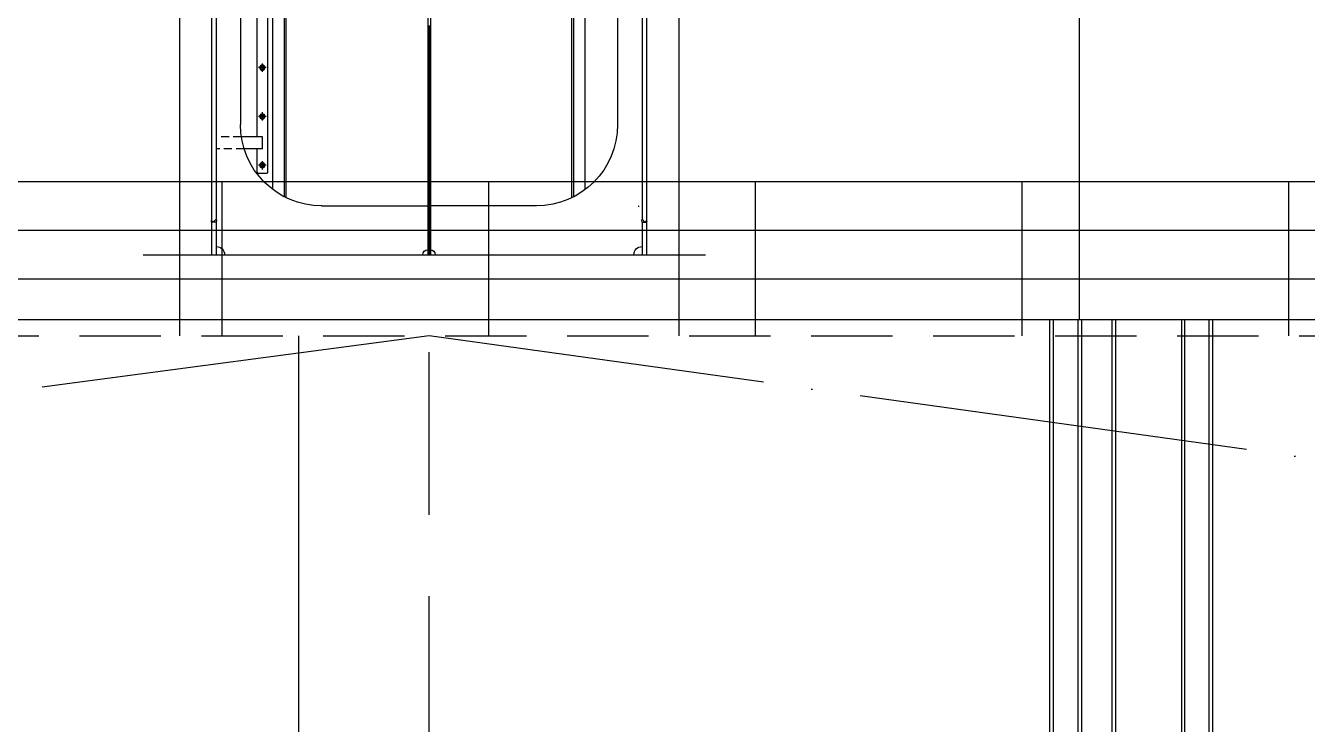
# Model space of a CAD drawing. Header units: millimetres. Extents: x -1838618 to -1600818, y -1770412 to -1553248.
# Drawn here: x -1774585 to -1766704, y -1650634 to -1646338 of the extents above; entities that cross this region are included whole.
import ezdxf

# ---------------------------------------------------------------- set-up
doc = ezdxf.new("R2010")
doc.units = ezdxf.units.MM
doc.header["$LTSCALE"] = 100
for name, pattern in [('ACAD_ISO02W100', [15, 12, -3]), ('ACAD_ISO04W100', [30, 24, -3, 0, -3]), ('CENTER2', [28.575, 19.05, -3.175, 3.175, -3.175]), ('DASHED', [0.75, 0.5, -0.25]), ('F', [0.75, 0.5, -0.25]), ('G', [2, 1.25, -0.25, 0.25, -0.25])]:
    doc.linetypes.add(name, pattern=pattern)
for name, color, linetype in [('01', 3, 'Continuous'), ('02', 7, 'Continuous'), ('04', 2, 'F'), ('05', 1, 'G'), ('bt', 7, 'Continuous'), ('CENTER', 6, 'CENTER2'), ('TEXT', 2, 'Continuous')]:
    doc.layers.add(name, color=color, linetype=linetype)

# ---------------------------------------------------------------- blocks, each defined once
blk = doc.blocks.new('A$C03EE5260')
at = {"color": 9}
for p, q in [((-8983.1, -3538.6, 590), (-8983.1, 0, 590)), ((-8963.1, 0, 590), (-8963.1, -3535.2, 590)), ((-8808.8, -3038.3, 590), (-8808.8, 0, 590)), ((-8788.8, 0, 590), (-8788.8, -3034.8, 590)), ((-8598.6, -3494.3, 590), (-8598.6, 0, 590)), ((-8578.6, 0, 590), (-8578.6, -3496.2, 590)), ((-8173.6, 0, 590), (-8173.6, -3496.2, 590)), ((-8153.6, -3494.3, 590), (-8153.6, 0, 590)), ((-8002.6, -3016.5, 590), (-8002.6, 0, 590)), ((-7982.6, 0, 590), (-7982.6, -3013, 590))]:
    blk.add_line(p, q, dxfattribs=at)
blk = doc.blocks.new('A$C271625B8')
at = {"layer": '02'}
h = blk.add_hatch(color=31, dxfattribs=at)
h.paths.add_polyline_path([(1309.7, 716.8, 0.218437), (1309.7, 699.4), (1327.1, 699.4)])
h.paths.add_polyline_path([(1337.7, 708.7), (1328.3, 699.4), (1337.7, 699.4, 0.1819)])
h.paths.add_polyline_path([(-1337.7, 708.7, 0.1819), (-1337.7, 699.4), (-1328.3, 699.4)])
h.paths.add_polyline_path([(-1309.7, 716.8), (-1327.1, 699.4), (-1309.7, 699.4, 0.218437)])
at = {"layer": '01', "color": 31}
for p, q in [((-1159.7, 3149.4), (-1159.7, 1299.4)), ((-960, 899.6), (-960, 3119.4)), ((-889.3, 855.2), (-889.3, 3149.4)), ((-878, 849.5), (-878, 3149.4)), ((-8, 3149.4), (-8, 499.4)), ((8, 3149.4), (8, 499.4)), ((878, 849.5), (878, 3149.4)), ((889.3, 855.2), (889.3, 3149.4)), ((960, 899.6), (960, 3119.4)), ((1159.7, 3149.4), (1159.7, 1299.4)), ((992.2, 1004.4), (992.2, 2981.9)), ((1057.2, 1224.4), (1057.2, 2649.4)), ((1024.7, 1149.4), (1024.7, 1224.4)), ((1024.7, 1224.4), (1154, 1224.4)), ((1024.7, 1149.4), (1136.6, 1149.4)), ((1057.2, 1004.4), (1057.2, 1149.4)), ((992.2, 1004.4), (997.2, 999.4)), ((997.2, 999.4), (1052.2, 999.4)), ((1057.2, 1004.4), (1052.2, 999.4)), ((-661.7, 799.4), (-8, 799.4)), ((661.7, 799.4), (8, 799.4)), ((-1309.7, 716.8), (-1327.1, 699.4)), ((1309.7, 716.8), (1327.1, 699.4)), ((-1337.7, 708.7), (-1328.3, 699.4)), ((-1309.7, 699.4), (-1337.7, 699.4)), ((1309.7, 699.4), (1337.7, 699.4)), ((1337.7, 708.7), (1328.3, 699.4))]:
    blk.add_line(p, q, dxfattribs=at)
for points in [[(1009.1, 1649.4), (1024.7, 1664.9), (1040.2, 1649.4), (1024.7, 1633.8)], [(1009.1, 1349.4), (1024.7, 1364.9), (1040.2, 1349.4), (1024.7, 1333.8)], [(1009.1, 1049.4), (1024.7, 1064.9), (1040.2, 1049.4), (1024.7, 1033.8)]]:
    blk.add_lwpolyline(points, close=True, dxfattribs=at)
for centre in [(1024.7, 1649.4), (1024.7, 1349.4), (1024.7, 1049.4)]:
    blk.add_circle(centre, 16, dxfattribs=at)
for centre, radius, start, end in [((-659.7, 1299.4), 500, 180, 270), ((659.7, 1299.4), 500, 270, 0), ((-1328.7, 708.1), 20.9, 335.35603, 24.64397), ((1328.7, 708.1), 20.9, 155.35603, 204.64397), ((-1325.3, 704), 13.3, 159.38118, 200.61882), ((1325.3, 704), 13.3, 339.38118, 20.61882), ((1325.3, 704), 13.3, 339.38118, 20.61882), ((-1309.7, 499.4), 50, 0, 90), ((-8, 499.4), 30, 90, 180), ((8, 499.4), 30, 0, 90), ((1307.5, 499.4), 50, 90, 180)]:
    blk.add_arc(centre, radius, start, end, dxfattribs=at)
at = {"layer": '04', "color": 31}
for p, q in [((1154, 1224.4), (1309.7, 1224.4)), ((1136.6, 1149.4), (1309.7, 1149.4)), ((-1287.5, 799.4), (-1287.5, 793.4))]:
    blk.add_line(p, q, dxfattribs=at)
at = {"layer": '05', "color": 31}
for p, q in [((1024.7, 1623.8), (1024.7, 1675)), ((1000.5, 1649.4), (1048.8, 1649.4)), ((1000.5, 1349.4), (1048.8, 1349.4)), ((1024.7, 1323.8), (1024.7, 1375)), ((1000.5, 1049.4), (1048.8, 1049.4)), ((1000.5, 1049.4), (1048.8, 1049.4)), ((1024.7, 1023.8), (1024.7, 1075))]:
    blk.add_line(p, q, dxfattribs=at)
at = {"layer": 'CENTER', "color": 31}
blk.add_line((0, 4765.2), (0, 499.4), dxfattribs=at)
at = {"layer": 'TEXT', "color": 31}
for p, q in [((-1337.7, 4765.2), (-1337.7, 708.7)), ((-1309.7, 4765.2), (-1309.7, 716.8)), ((1309.7, 4765.2), (1309.7, 716.8)), ((1337.7, 4765.2), (1337.7, 708.7)), ((-1337.7, 699.4), (-1337.7, 499.4)), ((-1309.7, 699.4), (-1309.7, 499.4)), ((1309.7, 699.4), (1309.7, 499.4)), ((1337.7, 699.4), (1337.7, 499.4)), ((1758.3, 499.4), (-1699, 499.4))]:
    blk.add_line(p, q, dxfattribs=at)

msp = doc.modelspace()

# ---------------------------------------------------------------- linework, layer by layer
at = {"color": 1, "ltscale": 100}
for p, q in [((-1773639.5, -1645849.6), (-1773639.5, -1648245.3)), ((-1770569, -1645849.6), (-1770569, -1648245.3))]:
    msp.add_line(p, q, dxfattribs=at)
at = {"color": 136, "linetype": 'ByBlock', "ltscale": 50}
msp.add_line((-1768104.3, -1648145.3), (-1768104.3, -1646159.3), dxfattribs=at)
at = {"color": 4}
for p, q in [((-1819964.3, -1647295.3), (-1671864, -1647295.3)), ((-1773379.2, -1647295.3), (-1773379.2, -1648245.3)), ((-1771739.2, -1647295.3), (-1771739.2, -1648245.3)), ((-1770099.2, -1647295.3), (-1770099.2, -1648245.3)), ((-1768459.2, -1647295.3), (-1768459.2, -1648245.3)), ((-1766819.2, -1647295.3), (-1766819.2, -1648245.3))]:
    msp.add_line(p, q, dxfattribs=at)
at = {"color": 2}
for p, q in [((-1819964.3, -1647595.3), (-1672541.1, -1647595.3)), ((-1819964.3, -1647895.3), (-1673218.1, -1647895.3))]:
    msp.add_line(p, q, dxfattribs=at)
at = {"color": 6, "ltscale": 1300}
msp.add_line((-1791504.3, -1648145.3), (-1688304.3, -1648145.3), dxfattribs=at)
at = {"color": 9, "linetype": 'ACAD_ISO04W100'}
for p, q in [((-1772104.3, -1648245.3), (-1800104.3, -1651945.3)), ((-1743304.3, -1652245.3), (-1772104.3, -1648245.3))]:
    msp.add_line(p, q, dxfattribs=at)
at = {"color": 3, "linetype": 'ACAD_ISO02W100', "ltscale": 20}
msp.add_line((-1772904.3, -1658695.3), (-1772904.3, -1648245.3), dxfattribs=at)
at = {"layer": 'bt', "color": 5, "linetype": 'DASHED', "ltscale": 10}
msp.add_line((-1791504.3, -1648245.3), (-1696904.3, -1648245.3), dxfattribs=at)
at = {"layer": 'bt', "color": 5, "linetype": 'DASHED', "ltscale": 20}
msp.add_line((-1772104.3, -1662845.3), (-1772104.3, -1648245.3), dxfattribs=at)

# ---------------------------------------------------------------- block references
at = {"xscale": -1}
msp.add_blockref('A$C271625B8', (-1772104.3, -1648245.3), dxfattribs=at)
msp.add_blockref('A$C03EE5260', (-1759304.3, -1648145.3))

doc.saveas('drawing.dxf')
